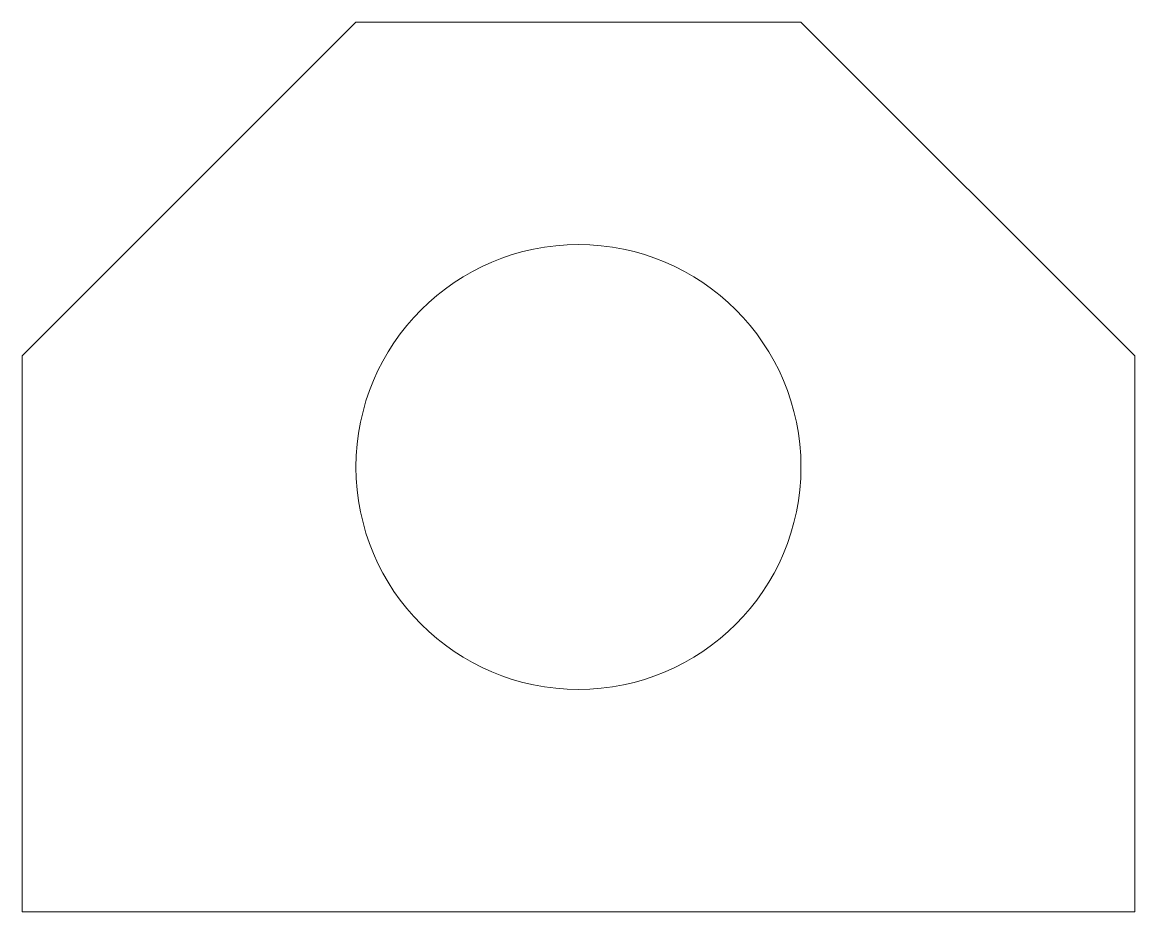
# Model space of a CAD drawing. Header units: millimetres. Extents: x -25.3 to 24.7, y 61.9 to 101.9.
import ezdxf

# ---------------------------------------------------------------- set-up
doc = ezdxf.new("R2010")
doc.units = ezdxf.units.MM

msp = doc.modelspace()

# ---------------------------------------------------------------- linework, layer by layer
at = {"color": 7, "linetype": 'Continuous', "lineweight": 15}
for p, q in [((-10.302, 101.865), (-25.302, 86.865)), ((9.698, 101.865), (-10.302, 101.865)), ((24.698, 86.865), (9.698, 101.865)), ((-25.302, 86.865), (-25.302, 61.865)), ((24.698, 61.865), (24.698, 86.865)), ((-25.302, 61.865), (24.698, 61.865))]:
    msp.add_line(p, q, dxfattribs=at)
msp.add_circle((-0.302, 81.865), 10, dxfattribs=at)

doc.saveas('drawing.dxf')
